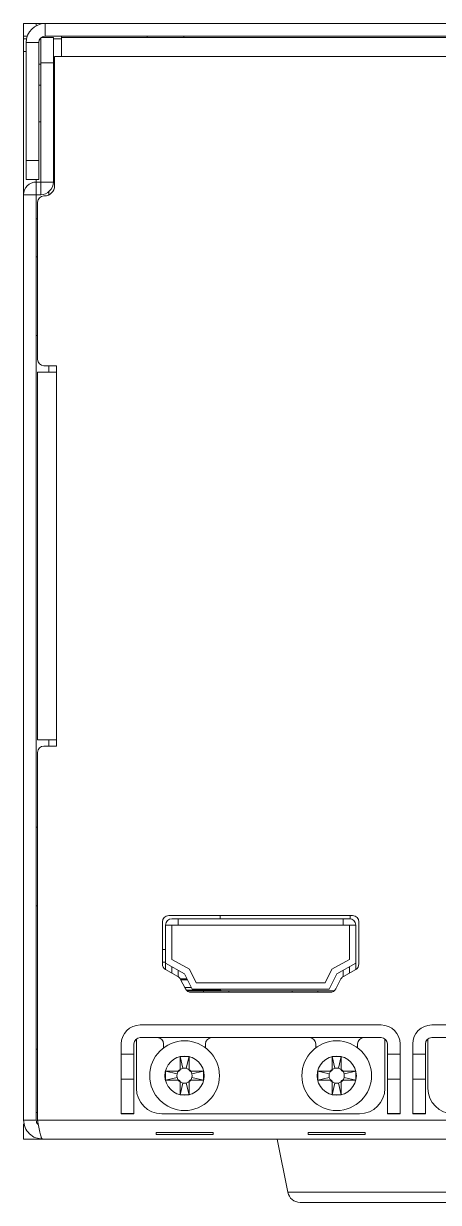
# Model space of a CAD drawing. Header units: millimetres. Extents: x 145 to 1161, y 54 to 851.
# Drawn here: x 144.9 to 177.6, y 649 to 742 of the extents above; entities that cross this region are included whole.
import ezdxf

# ---------------------------------------------------------------- set-up
doc = ezdxf.new("R2010")
doc.units = ezdxf.units.MM

msp = doc.modelspace()

# ---------------------------------------------------------------- linework, layer by layer
at = {"color": 7, "linetype": 'Continuous', "lineweight": 15}
for p, q in [((144.906, 740.964), (144.906, 741.964)), ((144.906, 741.964), (145.906, 741.964)), ((145.906, 741.964), (146.606, 741.964)), ((146.606, 741.964), (146.606, 740.964)), ((146.606, 741.964), (575.606, 741.964)), ((145.192, 740.964), (144.906, 740.964)), ((144.906, 740.764), (144.906, 740.964)), ((144.906, 740.764), (145.136, 740.764)), ((144.906, 739.764), (144.906, 740.764)), ((146.106, 740.464), (145.106, 740.464)), ((145.106, 731.164), (145.106, 740.464)), ((146.106, 731.164), (146.106, 740.464)), ((146.256, 738.864), (146.256, 740.821)), ((146.306, 740.864), (147.256, 740.864)), ((146.606, 740.964), (575.606, 740.964)), ((147.256, 740.864), (147.256, 738.864)), ((147.906, 740.964), (147.906, 740.864)), ((147.906, 739.364), (147.906, 740.864)), ((574.306, 740.864), (147.906, 740.864)), ((154.656, 740.964), (154.656, 740.864)), ((157.556, 740.864), (157.556, 740.964)), ((144.906, 739.764), (144.906, 728.464)), ((147.356, 729.164), (147.356, 739.364)), ((147.906, 739.364), (147.356, 739.364)), ((574.306, 739.364), (147.906, 739.364)), ((146.106, 738.764), (146.256, 738.764)), ((147.256, 738.864), (146.256, 738.864)), ((146.256, 738.864), (146.256, 729.464)), ((147.256, 729.464), (147.256, 738.864)), ((147.256, 738.764), (147.356, 738.764)), ((147.356, 737.964), (147.256, 737.964)), ((146.256, 737.114), (146.106, 737.114)), ((146.106, 734.214), (146.256, 734.214)), ((147.256, 733.364), (147.356, 733.364)), ((145.106, 731.164), (146.106, 731.164)), ((145.106, 729.664), (145.106, 731.164)), ((146.106, 731.164), (146.106, 729.664)), ((147.256, 730.664), (147.356, 730.664)), ((146.106, 729.664), (145.106, 729.664)), ((145.906, 729.464), (145.906, 729.664)), ((145.906, 728.464), (145.906, 729.464)), ((146.256, 729.464), (145.906, 729.464)), ((146.256, 729.464), (147.256, 729.464)), ((146.256, 729.464), (146.256, 728.464)), ((145.906, 728.464), (144.906, 728.464)), ((144.906, 655.464), (144.906, 728.464)), ((145.906, 655.464), (145.906, 728.464)), ((145.906, 728.464), (146.256, 728.464)), ((146.506, 728.364), (146.556, 728.364)), ((146.906, 728.704), (146.906, 728.445)), ((146.006, 715.464), (146.006, 727.864)), ((145.906, 726.564), (146.006, 726.564)), ((146.006, 723.564), (145.906, 723.564)), ((145.906, 717.364), (146.006, 717.364)), ((146.006, 714.464), (146.006, 685.464)), ((146.006, 714.464), (147.506, 714.464)), ((147.506, 714.964), (146.506, 714.964)), ((146.906, 714.964), (146.906, 714.464)), ((147.506, 714.464), (147.506, 714.964)), ((147.506, 714.464), (147.506, 685.464)), ((147.506, 685.464), (146.006, 685.464)), ((146.906, 685.464), (146.906, 684.964)), ((147.506, 684.964), (147.506, 685.464)), ((146.506, 684.964), (147.506, 684.964)), ((146.006, 655.464), (146.006, 684.464)), ((146.006, 678.564), (145.906, 678.564)), ((145.906, 672.364), (146.006, 672.364)), ((170.856, 671.594), (156.356, 671.594)), ((160.424, 671.594), (160.424, 671.344)), ((170.674, 671.34), (170.674, 671.594)), ((155.856, 671.094), (155.856, 667.784)), ((156.606, 670.844), (156.106, 670.844)), ((156.106, 670.844), (156.106, 667.844)), ((156.606, 671.344), (157.106, 671.344)), ((156.606, 670.844), (156.606, 668.136)), ((157.106, 670.844), (156.606, 670.844)), ((157.106, 671.344), (157.106, 670.844)), ((170.106, 671.344), (157.106, 671.344)), ((170.106, 670.844), (157.106, 670.844)), ((170.106, 671.344), (170.606, 671.344)), ((170.106, 671.344), (170.106, 670.844)), ((170.606, 670.844), (170.106, 670.844)), ((171.106, 670.844), (170.606, 670.844)), ((170.606, 668.136), (170.606, 670.844)), ((171.106, 667.844), (171.106, 670.844)), ((171.356, 667.784), (171.356, 671.094)), ((155.856, 668.914), (156.106, 668.914)), ((156.106, 667.844), (157.606, 666.994)), ((156.106, 667.844), (156.106, 667.351)), ((156.606, 668.136), (157.985, 667.354)), ((169.227, 667.354), (170.606, 668.136)), ((169.606, 666.994), (171.106, 667.844)), ((171.106, 667.844), (171.106, 667.351)), ((156.106, 667.351), (157.077, 666.791)), ((156.606, 667.561), (156.606, 667.062)), ((157.106, 666.772), (157.106, 667.278)), ((157.606, 666.994), (158.206, 665.794)), ((157.985, 667.354), (158.515, 666.294)), ((168.697, 666.294), (169.227, 667.354)), ((169.006, 665.794), (169.606, 666.994)), ((170.106, 666.772), (170.106, 667.278)), ((170.135, 666.791), (171.106, 667.351)), ((170.606, 667.561), (170.606, 667.062)), ((157.256, 666.614), (157.796, 666.614)), ((157.268, 666.592), (157.685, 665.809)), ((157.846, 666.514), (157.31, 666.514)), ((158.146, 665.914), (157.629, 665.914)), ((158.515, 666.294), (168.697, 666.294)), ((169.528, 665.809), (169.944, 666.592)), ((160.474, 665.714), (157.75, 665.714)), ((159.106, 665.664), (157.801, 665.664)), ((158.126, 665.544), (169.086, 665.544)), ((158.206, 665.794), (169.006, 665.794)), ((159.049, 665.714), (159.049, 665.794)), ((159.106, 665.664), (159.106, 665.544)), ((159.106, 665.664), (161.106, 665.664)), ((160.424, 665.794), (160.424, 665.714)), ((160.474, 665.664), (160.474, 665.714)), ((166.106, 665.664), (161.106, 665.664)), ((161.106, 665.664), (161.106, 665.544)), ((166.106, 665.664), (166.106, 665.544)), ((166.106, 665.664), (168.106, 665.664)), ((168.106, 665.664), (168.106, 665.544)), ((169.411, 665.664), (168.106, 665.664)), ((154.106, 662.964), (173.106, 662.964)), ((177.106, 662.964), (196.106, 662.964)), ((152.606, 660.658), (152.606, 661.464)), ((153.606, 660.658), (153.606, 661.464)), ((153.806, 657.964), (153.806, 661.864)), ((154.106, 661.964), (173.106, 661.964)), ((155.956, 661.464), (155.956, 661.164)), ((159.256, 661.164), (159.256, 661.464)), ((167.956, 661.464), (167.956, 661.164)), ((171.256, 661.164), (171.256, 661.464)), ((173.406, 657.964), (173.406, 661.864)), ((173.606, 661.464), (173.606, 660.658)), ((174.606, 661.464), (174.606, 660.658)), ((175.606, 660.658), (175.606, 661.464)), ((176.606, 660.658), (176.606, 661.464)), ((176.806, 657.964), (176.806, 661.864)), ((177.106, 661.964), (196.106, 661.964)), ((152.606, 660.658), (153.606, 660.658)), ((152.606, 658.686), (152.606, 660.658)), ((153.606, 660.658), (153.606, 658.686)), ((157.47, 659.548), (157.256, 660.464)), ((157.256, 660.464), (157.256, 659.464)), ((157.956, 660.464), (157.256, 660.464)), ((157.742, 659.548), (157.956, 660.464)), ((157.956, 659.464), (157.956, 660.464)), ((169.47, 659.548), (169.256, 660.464)), ((169.956, 660.464), (169.256, 660.464)), ((169.256, 660.464), (169.256, 659.464)), ((169.742, 659.548), (169.956, 660.464)), ((169.956, 659.464), (169.956, 660.464)), ((173.606, 660.658), (174.606, 660.658)), ((173.606, 658.686), (173.606, 660.658)), ((174.606, 660.658), (174.606, 658.686)), ((175.606, 660.658), (176.606, 660.658)), ((175.606, 658.686), (175.606, 660.658)), ((176.606, 660.658), (176.606, 658.686)), ((153.606, 658.686), (152.606, 658.686)), ((152.606, 655.991), (152.606, 658.686)), ((153.606, 658.686), (153.606, 655.991)), ((157.106, 659.314), (156.106, 659.314)), ((156.106, 659.314), (156.106, 658.614)), ((157.022, 659.101), (156.106, 659.314)), ((157.022, 658.828), (156.106, 658.614)), ((156.106, 658.614), (157.106, 658.614)), ((157.256, 658.464), (157.256, 657.464)), ((157.956, 657.464), (157.956, 658.464)), ((159.106, 659.314), (158.106, 659.314)), ((158.106, 658.614), (159.106, 658.614)), ((158.19, 659.101), (159.106, 659.314)), ((158.19, 658.828), (159.106, 658.614)), ((159.106, 658.614), (159.106, 659.314)), ((169.106, 659.314), (168.106, 659.314)), ((168.106, 659.314), (168.106, 658.614)), ((169.022, 659.101), (168.106, 659.314)), ((169.022, 658.828), (168.106, 658.614)), ((168.106, 658.614), (169.106, 658.614)), ((169.256, 658.464), (169.256, 657.464)), ((169.956, 657.464), (169.956, 658.464)), ((171.106, 659.314), (170.106, 659.314)), ((170.106, 658.614), (171.106, 658.614)), ((170.19, 659.101), (171.106, 659.314)), ((170.19, 658.828), (171.106, 658.614)), ((171.106, 658.614), (171.106, 659.314)), ((174.606, 658.686), (173.606, 658.686)), ((173.606, 655.991), (173.606, 658.686)), ((174.606, 655.991), (174.606, 658.686)), ((176.606, 658.686), (175.606, 658.686)), ((175.606, 655.991), (175.606, 658.686)), ((176.606, 658.686), (176.606, 655.991)), ((157.47, 658.38), (157.256, 657.464)), ((157.742, 658.38), (157.956, 657.464)), ((169.47, 658.38), (169.256, 657.464)), ((169.742, 658.38), (169.956, 657.464)), ((157.256, 657.464), (157.956, 657.464)), ((169.256, 657.464), (169.956, 657.464)), ((146.006, 656.064), (145.906, 656.064)), ((152.606, 655.991), (153.606, 655.991)), ((152.606, 655.964), (152.606, 655.991)), ((153.606, 655.964), (152.606, 655.964)), ((153.606, 655.991), (153.606, 655.964)), ((171.406, 655.964), (155.806, 655.964)), ((173.606, 655.991), (174.606, 655.991)), ((173.606, 655.964), (173.606, 655.991)), ((174.606, 655.964), (173.606, 655.964)), ((174.606, 655.991), (174.606, 655.964)), ((175.606, 655.991), (176.606, 655.991)), ((175.606, 655.964), (175.606, 655.991)), ((176.606, 655.964), (175.606, 655.964)), ((176.606, 655.991), (176.606, 655.964)), ((144.906, 655.464), (145.906, 655.464)), ((144.906, 654.964), (144.906, 655.164)), ((144.906, 653.964), (144.906, 654.964)), ((576.206, 655.464), (146.006, 655.464)), ((145.906, 653.964), (144.906, 653.964)), ((145.906, 653.964), (146.406, 653.964)), ((575.806, 653.964), (146.406, 653.964)), ((159.856, 654.469), (155.356, 654.469)), ((155.356, 654.469), (155.356, 654.313)), ((155.356, 654.313), (159.856, 654.313)), ((159.856, 654.313), (159.856, 654.469)), ((164.906, 653.964), (165.745, 649.768)), ((171.856, 654.469), (167.356, 654.469)), ((167.356, 654.469), (167.356, 654.313)), ((167.356, 654.313), (171.856, 654.313)), ((171.856, 654.313), (171.856, 654.469)), ((188.086, 648.964), (166.726, 648.964))]:
    msp.add_line(p, q, dxfattribs=at)
at = {"color": 8, "linetype": 'Continuous', "lineweight": 15}
for p, q in [((145.906, 741.964), (145.906, 741.791)), ((146.206, 740.764), (146.256, 740.764)), ((147.256, 740.764), (147.906, 740.764)), ((145.106, 739.764), (144.906, 739.764)), ((156.106, 667.914), (155.856, 667.914)), ((145.906, 661.064), (146.006, 661.064)), ((165.745, 649.768), (177.406, 649.768)), ((177.406, 649.768), (189.067, 649.768))]:
    msp.add_line(p, q, dxfattribs=at)
at = {"color": 7, "linetype": 'Continuous', "lineweight": 15, "flags": 128}
for points in [[(157.182, 659.388), (157.081, 659.256), (157.022, 659.101)], [(157.47, 659.548), (157.314, 659.489), (157.182, 659.388)], [(157.742, 659.548), (157.606, 659.564), (157.47, 659.548)], [(158.03, 659.388), (157.898, 659.489), (157.742, 659.548)], [(158.19, 659.101), (158.131, 659.256), (158.03, 659.388)], [(169.182, 659.388), (169.081, 659.256), (169.022, 659.101)], [(169.47, 659.548), (169.314, 659.489), (169.182, 659.388)], [(169.742, 659.548), (169.606, 659.564), (169.47, 659.548)], [(170.03, 659.388), (169.898, 659.489), (169.742, 659.548)], [(170.19, 659.101), (170.131, 659.256), (170.03, 659.388)], [(157.022, 659.101), (157.006, 658.964), (157.022, 658.828)], [(157.022, 658.828), (157.081, 658.673), (157.182, 658.54)], [(157.182, 658.54), (157.314, 658.439), (157.47, 658.38)], [(157.742, 658.38), (157.898, 658.439), (158.03, 658.54)], [(158.03, 658.54), (158.131, 658.673), (158.19, 658.828)], [(158.19, 658.828), (158.206, 658.964), (158.19, 659.101)], [(169.022, 659.101), (169.006, 658.964), (169.022, 658.828)], [(169.022, 658.828), (169.081, 658.673), (169.182, 658.54)], [(169.182, 658.54), (169.314, 658.439), (169.47, 658.38)], [(169.742, 658.38), (169.898, 658.439), (170.03, 658.54)], [(170.03, 658.54), (170.131, 658.673), (170.19, 658.828)], [(170.19, 658.828), (170.206, 658.964), (170.19, 659.101)], [(157.47, 658.38), (157.606, 658.364), (157.742, 658.38)], [(169.47, 658.38), (169.606, 658.364), (169.742, 658.38)]]:
    msp.add_lwpolyline(points, dxfattribs=at)
at = {"color": 7, "linetype": 'Continuous', "lineweight": 15}
for centre, radius in [((157.606, 658.964), 2.75), ((169.606, 658.964), 2.75), ((157.606, 658.964), 1.55), ((169.606, 658.964), 1.55)]:
    msp.add_circle(centre, radius, dxfattribs=at)
for centre, radius, start, end in [((146.606, 740.464), 1.5, 90, 180), ((146.606, 740.464), 0.5, 90, 180), ((145.906, 728.464), 1, 90, 180), ((146.256, 729.464), 1, 270, 360), ((146.556, 729.164), 0.8, 270, 360), ((146.506, 727.864), 0.5, 90, 180), ((146.506, 715.464), 0.5, 180, 270), ((146.506, 684.464), 0.5, 90, 180), ((156.356, 671.094), 0.5, 90, 180), ((170.856, 671.094), 0.5, 0, 90), ((156.606, 670.844), 0.5, 90, 180), ((170.606, 670.844), 0.5, 0, 90), ((156.356, 667.784), 0.5, 180, 240), ((170.856, 667.784), 0.5, 300, 0), ((156.827, 666.358), 0.5, 28, 60), ((170.385, 666.358), 0.5, 120, 152), ((158.126, 666.044), 0.5, 208, 270), ((169.086, 666.044), 0.5, 270, 332), ((154.106, 661.464), 1.5, 90, 180), ((173.106, 661.464), 1.5, 0, 90), ((177.106, 661.464), 1.5, 90, 180), ((154.106, 661.464), 0.5, 90, 180), ((155.456, 661.464), 0.5, 0, 90), ((159.756, 661.464), 0.5, 90, 180), ((167.456, 661.464), 0.5, 0, 90), ((171.756, 661.464), 0.5, 90, 180), ((173.106, 661.464), 0.5, 0, 90), ((177.106, 661.464), 0.5, 90, 180), ((155.806, 657.964), 2, 180, 270), ((171.406, 657.964), 2, 270, 0), ((178.806, 657.964), 2, 180, 270), ((166.726, 649.964), 1, 191.30993, 270)]:
    msp.add_arc(centre, radius, start, end, dxfattribs=at)
for points, knots in [([(157.106, 659.314), (157.123, 659.316), (157.157, 659.319), (157.202, 659.345), (157.236, 659.383), (157.254, 659.425), (157.255, 659.453), (157.256, 659.464)], [0, 0, 0, 0, 0.214859, 0.429694, 0.644217, 0.858626, 1, 1, 1, 1]), ([(157.956, 659.464), (157.958, 659.447), (157.961, 659.413), (157.987, 659.369), (158.025, 659.335), (158.067, 659.317), (158.095, 659.315), (158.106, 659.314)], [0, 0, 0, 0, 0.214828, 0.42968, 0.644183, 0.858598, 1, 1, 1, 1]), ([(169.106, 659.314), (169.123, 659.316), (169.157, 659.319), (169.202, 659.345), (169.236, 659.383), (169.254, 659.425), (169.255, 659.453), (169.256, 659.464)], [0, 0, 0, 0, 0.21481, 0.429658, 0.644195, 0.858617, 1, 1, 1, 1]), ([(169.956, 659.464), (169.958, 659.447), (169.961, 659.413), (169.987, 659.369), (170.025, 659.335), (170.067, 659.317), (170.095, 659.315), (170.106, 659.314)], [0, 0, 0, 0, 0.2148235, 0.4296803, 0.6442367, 0.8586579, 1, 1, 1, 1]), ([(157.256, 658.464), (157.254, 658.481), (157.251, 658.515), (157.225, 658.56), (157.187, 658.594), (157.145, 658.612), (157.117, 658.613), (157.106, 658.614)], [0, 0, 0, 0, 0.214826, 0.429643, 0.644189, 0.858601, 1, 1, 1, 1]), ([(158.106, 658.614), (158.089, 658.613), (158.055, 658.609), (158.01, 658.583), (157.977, 658.545), (157.959, 658.503), (157.957, 658.475), (157.956, 658.464)], [0, 0, 0, 0, 0.214805, 0.429646, 0.64422, 0.858613, 1, 1, 1, 1]), ([(169.256, 658.464), (169.254, 658.481), (169.251, 658.515), (169.225, 658.56), (169.187, 658.594), (169.145, 658.612), (169.117, 658.613), (169.106, 658.614)], [0, 0, 0, 0, 0.214825, 0.429682, 0.644237, 0.858658, 1, 1, 1, 1]), ([(170.106, 658.614), (170.089, 658.613), (170.055, 658.609), (170.01, 658.583), (169.977, 658.545), (169.959, 658.503), (169.957, 658.475), (169.956, 658.464)], [0, 0, 0, 0, 0.21481, 0.4296571, 0.6441936, 0.8586162, 1, 1, 1, 1]), ([(144.906, 655.464), (144.93, 655.264), (144.976, 654.863), (145.336, 654.361), (145.836, 654.026), (146.221, 653.984), (146.406, 653.964)], [0, 0, 0, 0, 0.2547281, 0.5096201, 0.7645128, 1, 1, 1, 1]), ([(145.906, 655.464), (145.92, 655.327), (145.935, 655.176), (146.056, 655.119), (146.067, 655.113)], [0, 0, 0, 0, 0.904596, 1, 1, 1, 1]), ([(146.406, 653.964), (146.373, 653.987), (146.306, 654.032), (146.206, 654.379), (146.106, 654.875), (146.039, 655.268), (146.006, 655.464)], [0, 0, 0, 0, 0.249998, 0.499999, 0.750002, 1, 1, 1, 1])]:
    msp.add_open_spline(points, degree=3, knots=knots, dxfattribs=at)

doc.saveas('drawing.dxf')
